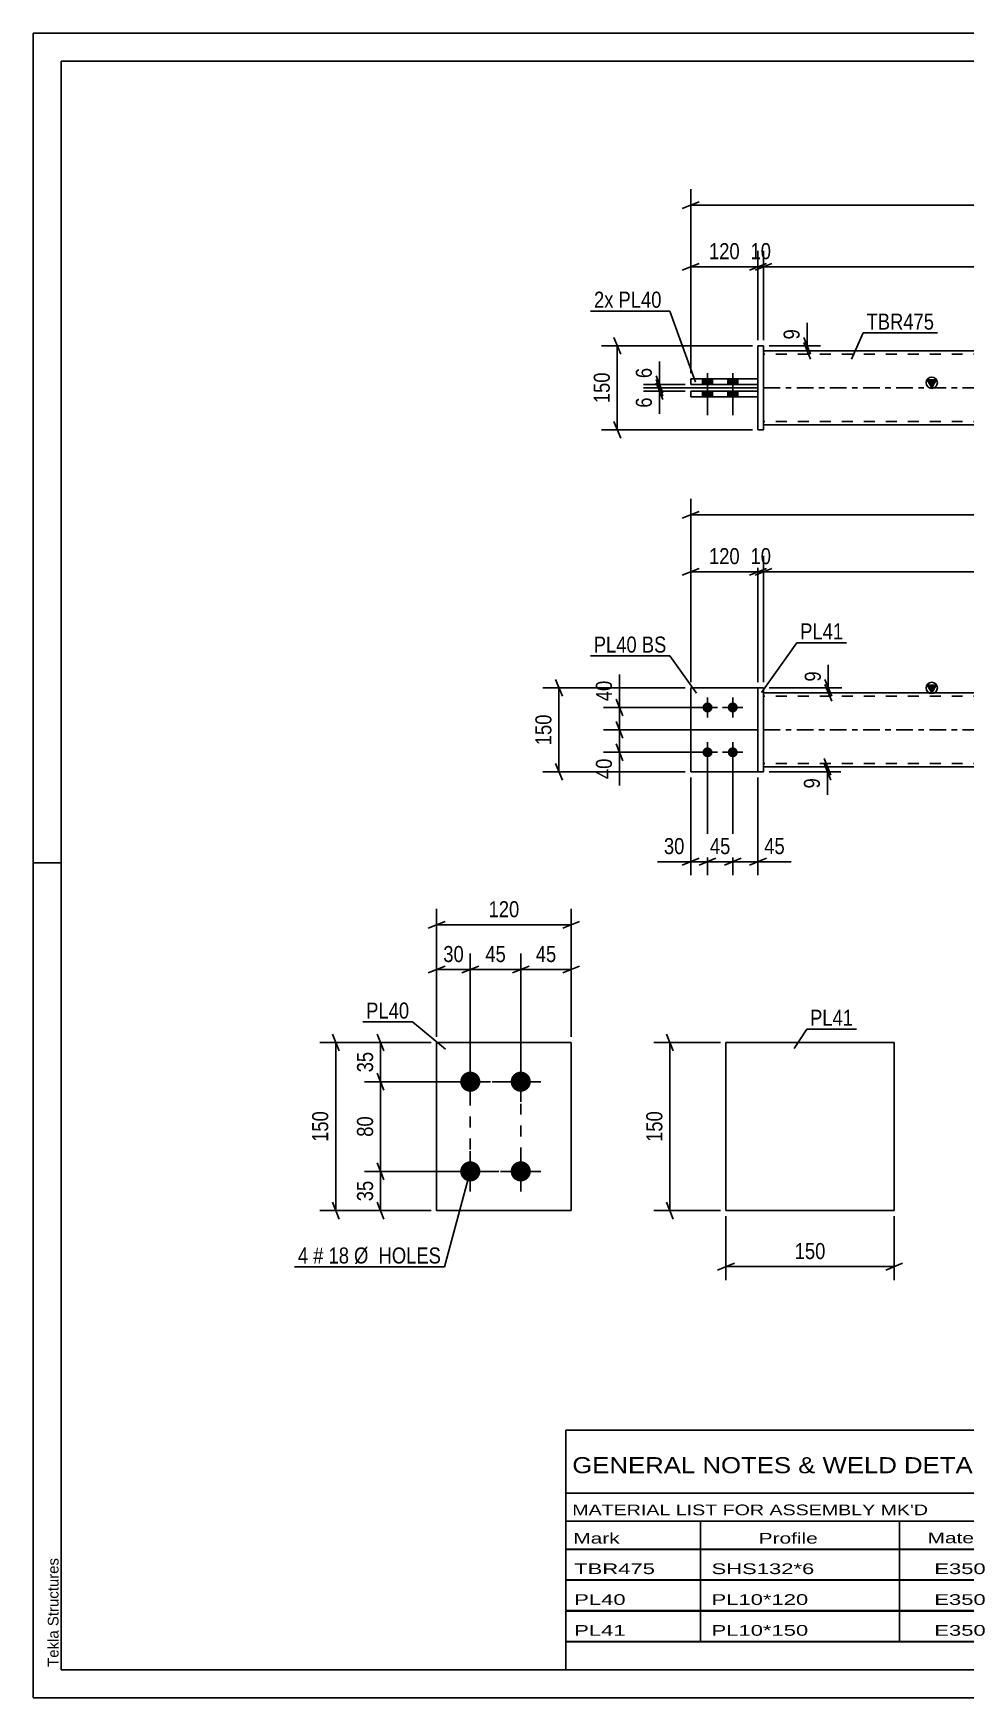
# Model space of a CAD drawing. Header units: millimetres. Extents: x 0 to 420, y 0 to 297.
# Drawn here: x 0 to 166.3, y 0 to 297 of the extents above; entities that cross this region are included whole.
import ezdxf

# ---------------------------------------------------------------- set-up
doc = ezdxf.new("R2010")
doc.units = ezdxf.units.MM
doc.linetypes.add('DXK_LINE_DOT2', pattern=[3.9198, 1.9599, -1.9599])
doc.linetypes.add('DXK_LINE_DOT3', pattern=[5.9187, 2.979, -0.9799, 0.9799, -0.9799])
doc.styles.add('Arial', font='ARIAL.TTF', dxfattribs={"height": 0.2})
doc.styles.add('Arial Narrow', font='ARIALN.TTF', dxfattribs={"height": 0.2})

# ---------------------------------------------------------------- blocks, each defined once
blk = doc.blocks.new('Unknown-581591689-1127')
at = {"color": 5, "linetype": 'Continuous'}
for p, q in [((420, 297), (0, 297)), ((0, 297), (0, 0)), ((0, 292), (0, 297)), ((415, 292), (5, 292)), ((5, 292), (5, 5)), ((5, 149), (0, 149)), ((0, 0), (0, 5)), ((5, 5), (415, 5)), ((0, 0), (420, 0))]:
    blk.add_line(p, q, dxfattribs=at)
at = {"color": 174, "linetype": 'Continuous', "style": 'Arial'}
blk.add_text('Tekla Structures', height=1.9102, rotation=90, dxfattribs=at).set_placement((4.5, 5.5))
blk = doc.blocks.new('Part-581591689-1420 - 1364')
at = {"color": 7, "linetype": 'DXK_LINE_DOT2'}
for p, q in [((129.28, 180.2), (117.28, 180.2)), ((117.28, 180.2), (117.28, 165.2)), ((129.28, 165.2), (129.28, 180.2)), ((117.28, 165.2), (129.28, 165.2))]:
    blk.add_line(p, q, dxfattribs=at)
blk = doc.blocks.new('Bolt-581591689-1378 - 1364')
at = {"linetype": 'Continuous'}
for points in [[(120.28, 175.8, -1), (120.28, 177.6, -1)], [(124.78, 175.8, -1), (124.78, 177.6, -1)], [(120.28, 167.8, -1), (120.28, 169.6, -1)], [(124.78, 167.8, -1), (124.78, 169.6, -1)]]:
    blk.add_hatch(color=1, dxfattribs=at).paths.add_polyline_path(points)
at = {"color": 1, "linetype": 'Continuous'}
for p, q in [((120.28, 174.9), (120.28, 178.5)), ((124.78, 174.9), (124.78, 178.5)), ((122.08, 176.7), (118.48, 176.7)), ((126.58, 176.7), (122.98, 176.7)), ((120.28, 166.9), (120.28, 170.5)), ((124.78, 166.9), (124.78, 170.5)), ((122.08, 168.7), (118.48, 168.7)), ((126.58, 168.7), (122.98, 168.7))]:
    blk.add_line(p, q, dxfattribs=at)
blk = doc.blocks.new('Part-581591689-1405 - 1364')
at = {"color": 2, "linetype": 'Continuous'}
for p, q in [((129.28, 180.2), (130.28, 180.2)), ((129.28, 180.2), (129.28, 165.2)), ((130.28, 180.2), (130.28, 180.2)), ((130.28, 180.2), (130.28, 165.2)), ((129.28, 165.2), (130.28, 165.2))]:
    blk.add_line(p, q, dxfattribs=at)
at = {"color": 7, "linetype": 'DXK_LINE_DOT2'}
for p, q in [((129.28, 180.2), (130.28, 180.2)), ((129.28, 165.2), (130.28, 165.2))]:
    blk.add_line(p, q, dxfattribs=at)
blk = doc.blocks.new('Part-581591689-1425 - 1364')
at = {"color": 2, "linetype": 'Continuous'}
for p, q in [((117.28, 165.2), (117.28, 180.2)), ((117.28, 180.2), (129.28, 180.2)), ((117.28, 165.2), (129.28, 165.2))]:
    blk.add_line(p, q, dxfattribs=at)
at = {"color": 7, "linetype": 'DXK_LINE_DOT2'}
blk.add_line((129.28, 165.2), (129.28, 180.2), dxfattribs=at)
blk = doc.blocks.new('Part-581591689-1440 - 1364')
at = {"linetype": 'Continuous'}
blk.add_hatch(color=2, dxfattribs=at).paths.add_polyline_path([(160.28, 179.3), (159.48, 180.7), (161.08, 180.7)])
at = {"color": 2, "linetype": 'Continuous'}
for p, q in [((130.28, 179.3), (302.99, 179.3)), ((160.28, 179.3), (159.48, 180.7)), ((159.48, 180.7), (161.08, 180.7)), ((161.08, 180.7), (160.28, 179.3)), ((130.28, 166.1), (302.99, 166.1))]:
    blk.add_line(p, q, dxfattribs=at)
at = {"color": 7, "linetype": 'DXK_LINE_DOT2'}
for p, q in [((130.28, 166.1), (130.28, 179.3)), ((302.99, 178.7), (130.28, 178.7)), ((302.99, 179.3), (302.99, 166.1)), ((302.99, 166.7), (130.28, 166.7))]:
    blk.add_line(p, q, dxfattribs=at)
at = {"color": 7, "linetype": 'DXK_LINE_DOT3'}
blk.add_line((130.28, 172.7), (302.99, 172.7), dxfattribs=at)
at = {"color": 2, "linetype": 'Continuous'}
blk.add_circle((160.28, 180.2), 1, dxfattribs=at)
blk = doc.blocks.new('Part-581591689-1793 - 1767')
at = {"color": 2, "linetype": 'Continuous'}
for p, q in [((117.28, 232.14), (117.28, 233.14)), ((117.28, 233.14), (129.28, 233.14)), ((117.28, 232.14), (117.28, 232.14)), ((117.28, 232.14), (129.28, 232.14)), ((129.28, 233.14), (129.28, 232.14))]:
    blk.add_line(p, q, dxfattribs=at)
at = {"color": 7, "linetype": 'DXK_LINE_DOT2'}
for p, q in [((117.28, 233.14), (129.28, 233.14)), ((129.28, 232.14), (117.28, 232.14))]:
    blk.add_line(p, q, dxfattribs=at)
blk = doc.blocks.new('Part-581591689-1798 - 1767')
at = {"color": 2, "linetype": 'Continuous'}
for p, q in [((117.28, 234.34), (117.28, 235.34)), ((117.28, 235.34), (129.28, 235.34)), ((129.28, 235.34), (129.28, 234.34)), ((117.28, 234.34), (117.28, 234.34)), ((117.28, 234.34), (129.28, 234.34))]:
    blk.add_line(p, q, dxfattribs=at)
at = {"color": 7, "linetype": 'DXK_LINE_DOT2'}
for p, q in [((117.28, 235.34), (129.28, 235.34)), ((117.28, 235.34), (117.28, 235.34)), ((129.28, 235.34), (129.28, 235.34)), ((117.28, 234.34), (129.28, 234.34))]:
    blk.add_line(p, q, dxfattribs=at)
blk = doc.blocks.new('Part-581591689-1773 - 1767')
at = {"linetype": 'Continuous'}
blk.add_hatch(color=2, dxfattribs=at).paths.add_polyline_path([(160.28, 233.74), (159.48, 235.14), (161.08, 235.14)])
at = {"color": 2, "linetype": 'Continuous'}
for p, q in [((130.28, 240.34), (302.99, 240.34)), ((160.28, 233.74), (159.48, 235.14)), ((159.48, 235.14), (161.08, 235.14)), ((161.08, 235.14), (160.28, 233.74)), ((130.28, 227.14), (302.99, 227.14))]:
    blk.add_line(p, q, dxfattribs=at)
at = {"color": 7, "linetype": 'DXK_LINE_DOT2'}
for p, q in [((130.28, 240.34), (130.28, 227.14)), ((302.99, 239.74), (130.28, 239.74)), ((302.99, 240.34), (302.99, 227.14)), ((302.99, 227.74), (130.28, 227.74))]:
    blk.add_line(p, q, dxfattribs=at)
at = {"color": 7, "linetype": 'DXK_LINE_DOT3'}
blk.add_line((130.28, 233.74), (302.99, 233.74), dxfattribs=at)
at = {"color": 2, "linetype": 'Continuous'}
blk.add_circle((160.28, 234.64), 1, dxfattribs=at)
blk = doc.blocks.new('Part-581591689-1799 - 1767')
at = {"color": 2, "linetype": 'Continuous'}
for p, q in [((129.28, 241.24), (129.28, 226.24)), ((129.28, 241.24), (130.28, 241.24)), ((130.28, 241.24), (130.28, 241.24)), ((130.28, 241.24), (130.28, 226.24)), ((129.28, 226.24), (129.28, 226.24)), ((130.28, 226.24), (129.28, 226.24))]:
    blk.add_line(p, q, dxfattribs=at)
at = {"color": 7, "linetype": 'DXK_LINE_DOT2'}
for p, q in [((130.28, 241.24), (129.28, 241.24)), ((130.28, 241.24), (130.28, 241.24)), ((129.28, 226.24), (130.28, 226.24))]:
    blk.add_line(p, q, dxfattribs=at)
blk = doc.blocks.new('Bolt-581591689-1801 - 1767')
at = {"linetype": 'Continuous'}
for points in [[(119.38, 234.34), (121.18, 234.34), (121.18, 235.34), (119.38, 235.34)], [(119.38, 234.34), (121.18, 234.34), (121.18, 235.34), (119.38, 235.34)], [(123.88, 234.34), (125.68, 234.34), (125.68, 235.34), (123.88, 235.34)], [(123.88, 234.34), (125.68, 234.34), (125.68, 235.34), (123.88, 235.34)], [(119.38, 232.14), (121.18, 232.14), (121.18, 233.14), (119.38, 233.14)], [(119.38, 232.14), (121.18, 232.14), (121.18, 233.14), (119.38, 233.14)], [(123.88, 232.14), (125.68, 232.14), (125.68, 233.14), (123.88, 233.14)], [(123.88, 232.14), (125.68, 232.14), (125.68, 233.14), (123.88, 233.14)]]:
    blk.add_hatch(color=1, dxfattribs=at).paths.add_polyline_path(points)
at = {"color": 1, "linetype": 'Continuous'}
for p, q in [((119.38, 235.34), (119.38, 234.34)), ((119.38, 235.34), (119.38, 234.34)), ((120.28, 236.34), (120.28, 228.84)), ((120.28, 236.34), (120.28, 228.84)), ((121.18, 235.34), (121.18, 234.34)), ((121.18, 235.34), (121.18, 234.34)), ((123.88, 235.34), (123.88, 234.34)), ((123.88, 235.34), (123.88, 234.34)), ((124.78, 236.34), (124.78, 228.84)), ((124.78, 236.34), (124.78, 228.84)), ((125.68, 235.34), (125.68, 234.34)), ((125.68, 235.34), (125.68, 234.34)), ((119.38, 233.14), (119.38, 232.14)), ((119.38, 233.14), (119.38, 232.14)), ((121.18, 233.14), (121.18, 232.14)), ((121.18, 233.14), (121.18, 232.14)), ((123.88, 233.14), (123.88, 232.14)), ((123.88, 233.14), (123.88, 232.14)), ((125.68, 233.14), (125.68, 232.14)), ((125.68, 233.14), (125.68, 232.14))]:
    blk.add_line(p, q, dxfattribs=at)
blk = doc.blocks.new('Bolt-581591689-2103 - 2040')
at = {"linetype": 'Continuous'}
for points in [[(77.96, 108.12, -1), (77.96, 111.72, -1)], [(86.96, 108.12, -1), (86.96, 111.72, -1)], [(77.96, 92.12, -1), (77.96, 95.72, -1)], [(86.96, 92.12, -1), (86.96, 95.72, -1)]]:
    blk.add_hatch(color=1, dxfattribs=at).paths.add_polyline_path(points)
at = {"color": 1, "linetype": 'Continuous'}
for p, q in [((77.96, 106.32), (77.96, 113.52)), ((86.96, 106.32), (86.96, 113.52)), ((81.56, 109.92), (74.36, 109.92)), ((90.56, 109.92), (83.36, 109.92)), ((77.96, 90.32), (77.96, 97.52)), ((86.96, 90.32), (86.96, 97.52)), ((81.56, 93.92), (74.36, 93.92)), ((90.56, 93.92), (83.36, 93.92))]:
    blk.add_line(p, q, dxfattribs=at)
blk = doc.blocks.new('Part-581591689-2108 - 2040')
at = {"color": 2, "linetype": 'Continuous'}
for p, q in [((95.96, 116.92), (71.96, 116.92)), ((71.96, 86.92), (71.96, 116.92)), ((95.96, 86.92), (95.96, 116.92)), ((95.96, 86.92), (71.96, 86.92))]:
    blk.add_line(p, q, dxfattribs=at)
blk = doc.blocks.new('Part-581591689-2231 - 2225')
at = {"color": 2, "linetype": 'Continuous'}
for p, q in [((123.57, 86.92), (123.57, 116.92)), ((123.57, 116.92), (153.57, 116.92)), ((153.57, 116.92), (153.57, 86.92)), ((153.57, 86.92), (123.57, 86.92))]:
    blk.add_line(p, q, dxfattribs=at)
blk = doc.blocks.new('Rectangle-581591689-2210 - 2040')
at = {"color": 1, "linetype": 'DXK_LINE_DOT2'}
blk.add_lwpolyline([(77.96, 109.92), (86.96, 109.92), (86.96, 93.92), (77.96, 93.92), (77.96, 109.92)], close=True, dxfattribs=at)
blk = doc.blocks.new('StraightDimension-581591689-1609 - 1364')
at = {"color": 7, "linetype": 'Continuous'}
for p, q in [((129.28, 172.7), (101.73, 172.7)), ((103.98, 174.2), (105.18, 171.2)), ((104.58, 168.7), (104.58, 172.7)), ((105.18, 167.2), (103.98, 170.2)), ((119.28, 168.7), (101.73, 168.7))]:
    blk.add_line(p, q, dxfattribs=at)
at = {"color": 0}
blk.add_wipeout([(103.83, 168.17), (99.63, 168.17), (99.63, 163.32), (103.83, 163.32)], dxfattribs=at)
at = {"color": 7, "linetype": 'Continuous'}
blk.add_line((104.58, 168.7), (104.58, 162.79), dxfattribs=at)
blk.add_line((104.58, 168.7), (104.58, 162.79), dxfattribs=at)
at = {"color": 3, "style": 'Arial Narrow'}
blk.add_text('40', height=2.863, rotation=90.0002, dxfattribs=at).set_placement((103.23, 163.92))
blk = doc.blocks.new('StraightDimension-581591689-1600 - 1364')
at = {"color": 7, "linetype": 'Continuous'}
for p, q in [((141.23, 181.7), (142.43, 178.7)), ((131.28, 180.2), (144.23, 180.2)), ((131.28, 179.3), (144.23, 179.3)), ((142.43, 177.8), (141.23, 180.8)), ((141.83, 179.3), (141.83, 180.2))]:
    blk.add_line(p, q, dxfattribs=at)
at = {"color": 0}
blk.add_wipeout([(141.08, 183.75), (136.88, 183.75), (136.88, 180.72), (141.08, 180.72)], dxfattribs=at)
at = {"color": 7, "linetype": 'Continuous'}
blk.add_line((141.83, 180.2), (141.83, 184.28), dxfattribs=at)
blk.add_line((141.83, 180.2), (141.83, 184.28), dxfattribs=at)
at = {"color": 3, "style": 'Arial Narrow'}
blk.add_text('9', height=2.86, rotation=90.0002, dxfattribs=at).set_placement((140.48, 181.32))
blk = doc.blocks.new('StraightDimension-581591689-1560 - 1364')
at = {"color": 7, "linetype": 'Continuous'}
for p, q in [((120.28, 167.7), (120.28, 146.78)), ((117.28, 164.2), (117.28, 146.78)), ((115.78, 148.58), (118.78, 149.78)), ((117.28, 149.18), (120.28, 149.18)), ((121.78, 149.78), (118.78, 148.58))]:
    blk.add_line(p, q, dxfattribs=at)
at = {"color": 0}
blk.add_wipeout([(116.75, 149.93), (116.75, 154.13), (111.9, 154.13), (111.9, 149.93)], dxfattribs=at)
at = {"color": 7, "linetype": 'Continuous'}
blk.add_line((117.28, 149.18), (111.37, 149.18), dxfattribs=at)
blk.add_line((117.28, 149.18), (111.37, 149.18), dxfattribs=at)
at = {"color": 3, "style": 'Arial Narrow'}
blk.add_text('30', height=2.863, dxfattribs=at).set_placement((112.5, 150.53))
blk = doc.blocks.new('StraightDimension-581591689-1452 - 1364')
at = {"color": 7, "linetype": 'Continuous'}
for p, q in [((117.28, 181.2), (117.28, 203.77)), ((129.28, 181.2), (129.28, 203.77)), ((115.78, 200.32), (118.78, 201.52)), ((117.28, 200.92), (129.28, 200.92)), ((130.78, 201.52), (127.78, 200.32))]:
    blk.add_line(p, q, dxfattribs=at)
at = {"color": 0}
blk.add_wipeout([(126.62, 201.67), (126.62, 205.87), (119.94, 205.87), (119.94, 201.67)], dxfattribs=at)
at = {"color": 3, "style": 'Arial Narrow'}
blk.add_text('120', height=2.863, dxfattribs=at).set_placement((120.54, 202.27))
blk = doc.blocks.new('StraightDimension-581591689-1479 - 1364')
at = {"color": 7, "linetype": 'Continuous'}
for p, q in [((129.28, 181.2), (129.28, 203.77)), ((130.28, 181.2), (130.28, 203.77)), ((127.78, 200.32), (130.78, 201.52)), ((131.78, 201.52), (128.78, 200.32)), ((129.28, 200.92), (130.28, 200.92))]:
    blk.add_line(p, q, dxfattribs=at)
at = {"color": 0}
blk.add_wipeout([(132.21, 201.67), (132.21, 205.87), (127.35, 205.87), (127.35, 201.67)], dxfattribs=at)
at = {"color": 3, "style": 'Arial Narrow'}
blk.add_text('10', height=2.863, dxfattribs=at).set_placement((127.95, 202.27))
blk = doc.blocks.new('StraightDimension-581591689-1577 - 1364')
at = {"color": 7, "linetype": 'Continuous'}
for p, q in [((124.78, 167.7), (124.78, 146.78)), ((129.28, 164.2), (129.28, 146.78)), ((123.28, 148.58), (126.28, 149.78)), ((124.78, 149.18), (129.28, 149.18)), ((130.78, 149.78), (127.78, 148.58))]:
    blk.add_line(p, q, dxfattribs=at)
at = {"color": 0}
blk.add_wipeout([(134.66, 149.93), (134.66, 154.13), (129.8, 154.13), (129.8, 149.93)], dxfattribs=at)
at = {"color": 7, "linetype": 'Continuous'}
blk.add_line((129.28, 149.18), (135.18, 149.18), dxfattribs=at)
blk.add_line((129.28, 149.18), (135.18, 149.18), dxfattribs=at)
at = {"color": 3, "style": 'Arial Narrow'}
blk.add_text('45', height=2.863, dxfattribs=at).set_placement((130.4, 150.53))
blk = doc.blocks.new('StraightDimension-581591689-1496 - 1364')
at = {"color": 7, "linetype": 'Continuous'}
for p, q in [((130.28, 181.2), (130.28, 203.77)), ((302.99, 181.2), (302.99, 203.77)), ((131.78, 201.52), (128.78, 200.32)), ((130.28, 200.92), (302.99, 200.92)), ((301.49, 200.32), (304.49, 201.52))]:
    blk.add_line(p, q, dxfattribs=at)
at = {"color": 0}
blk.add_wipeout([(220.89, 201.67), (220.89, 205.87), (212.38, 205.87), (212.38, 201.67)], dxfattribs=at)
at = {"color": 3, "style": 'Arial Narrow'}
blk.add_text('1727', height=2.863, dxfattribs=at).set_placement((212.98, 202.27))
blk = doc.blocks.new('StraightDimension-581591689-1546 - 1364')
at = {"color": 7, "linetype": 'Continuous'}
for p, q in [((117.28, 181.2), (117.28, 213.94)), ((315.99, 181.2), (315.99, 213.94)), ((118.78, 211.69), (115.78, 210.49)), ((117.28, 211.09), (315.99, 211.09)), ((314.49, 210.49), (317.49, 211.69))]:
    blk.add_line(p, q, dxfattribs=at)
at = {"color": 0}
blk.add_wipeout([(220.89, 211.84), (220.89, 216.04), (212.38, 216.04), (212.38, 211.84)], dxfattribs=at)
at = {"color": 3, "style": 'Arial Narrow'}
blk.add_text('1987', height=2.863, dxfattribs=at).set_placement((212.98, 212.44))
blk = doc.blocks.new('StraightDimension-581591689-1570 - 1364')
at = {"color": 7, "linetype": 'Continuous'}
for p, q in [((120.28, 167.7), (120.28, 146.78)), ((124.78, 167.7), (124.78, 146.78)), ((118.78, 148.58), (121.78, 149.78)), ((120.28, 149.18), (124.78, 149.18)), ((126.28, 149.78), (123.28, 148.58))]:
    blk.add_line(p, q, dxfattribs=at)
at = {"color": 0}
blk.add_wipeout([(124.96, 149.93), (124.96, 154.13), (120.1, 154.13), (120.1, 149.93)], dxfattribs=at)
at = {"color": 3, "style": 'Arial Narrow'}
blk.add_text('45', height=2.863, dxfattribs=at).set_placement((120.7, 150.53))
blk = doc.blocks.new('StraightDimension-581591689-1591 - 1364')
at = {"color": 7, "linetype": 'Continuous'}
for p, q in [((141.08, 167.6), (142.28, 164.6)), ((142.28, 163.7), (141.08, 166.7)), ((131.28, 166.1), (144.08, 166.1)), ((131.28, 165.2), (144.08, 165.2)), ((141.68, 165.2), (141.68, 166.1))]:
    blk.add_line(p, q, dxfattribs=at)
at = {"color": 0}
blk.add_wipeout([(140.93, 164.67), (136.73, 164.67), (136.73, 161.65), (140.93, 161.65)], dxfattribs=at)
at = {"color": 7, "linetype": 'Continuous'}
blk.add_line((141.68, 165.2), (141.68, 161.12), dxfattribs=at)
blk.add_line((141.68, 165.2), (141.68, 161.12), dxfattribs=at)
at = {"color": 3, "style": 'Arial Narrow'}
blk.add_text('9', height=2.86, rotation=90.0002, dxfattribs=at).set_placement((140.33, 162.25))
blk = doc.blocks.new('StraightDimension-581591689-1626 - 1364')
at = {"color": 7, "linetype": 'Continuous'}
for p, q in [((119.28, 176.7), (101.73, 176.7)), ((103.98, 178.2), (105.18, 175.2)), ((104.58, 172.7), (104.58, 176.7)), ((129.28, 172.7), (101.73, 172.7)), ((105.18, 171.2), (103.98, 174.2))]:
    blk.add_line(p, q, dxfattribs=at)
at = {"color": 0}
blk.add_wipeout([(103.83, 182.08), (99.63, 182.08), (99.63, 177.22), (103.83, 177.22)], dxfattribs=at)
at = {"color": 7, "linetype": 'Continuous'}
blk.add_line((104.58, 176.7), (104.58, 182.6), dxfattribs=at)
blk.add_line((104.58, 176.7), (104.58, 182.6), dxfattribs=at)
at = {"color": 3, "style": 'Arial Narrow'}
blk.add_text('40', height=2.863, rotation=90.0002, dxfattribs=at).set_placement((103.23, 177.82))
blk = doc.blocks.new('StraightDimension-581591689-1689 - 1364')
at = {"color": 7, "linetype": 'Continuous'}
for p, q in [((94.38, 178.7), (93.18, 181.7)), ((116.28, 180.2), (90.93, 180.2)), ((93.78, 165.2), (93.78, 180.2)), ((93.18, 166.7), (94.38, 163.7)), ((116.28, 165.2), (90.93, 165.2))]:
    blk.add_line(p, q, dxfattribs=at)
at = {"color": 0}
blk.add_wipeout([(93.03, 176.04), (88.83, 176.04), (88.83, 169.36), (93.03, 169.36)], dxfattribs=at)
at = {"color": 3, "style": 'Arial Narrow'}
blk.add_text('150', height=2.863, rotation=90.0002, dxfattribs=at).set_placement((92.43, 169.96))
blk = doc.blocks.new('StraightDimension-581591689-1851 - 1767')
at = {"color": 7, "linetype": 'Continuous'}
for p, q in [((111.09, 235.85), (112.29, 232.85)), ((112.29, 232.25), (111.09, 235.25)), ((116.28, 234.35), (108.84, 234.35)), ((129.28, 233.75), (108.84, 233.75)), ((111.69, 233.75), (111.69, 234.35))]:
    blk.add_line(p, q, dxfattribs=at)
at = {"color": 0}
blk.add_wipeout([(110.94, 237.9), (106.74, 237.9), (106.74, 234.87), (110.94, 234.87)], dxfattribs=at)
at = {"color": 7, "linetype": 'Continuous'}
blk.add_line((111.69, 234.35), (111.69, 238.42), dxfattribs=at)
blk.add_line((111.69, 234.35), (111.69, 238.42), dxfattribs=at)
at = {"color": 3, "style": 'Arial Narrow'}
blk.add_text('6', height=2.86, rotation=90.0002, dxfattribs=at).set_placement((110.34, 235.47))
blk = doc.blocks.new('StraightDimension-581591689-1930 - 1767')
at = {"color": 7, "linetype": 'Continuous'}
for p, q in [((127.78, 254.74), (130.78, 255.94)), ((131.78, 255.94), (128.78, 254.74)), ((129.28, 242.24), (129.28, 258.19)), ((130.28, 242.24), (130.28, 258.19)), ((129.28, 255.34), (130.28, 255.34))]:
    blk.add_line(p, q, dxfattribs=at)
at = {"color": 0}
blk.add_wipeout([(132.21, 256.09), (132.21, 260.29), (127.35, 260.29), (127.35, 256.09)], dxfattribs=at)
at = {"color": 3, "style": 'Arial Narrow'}
blk.add_text('10', height=2.863, dxfattribs=at).set_placement((127.95, 256.69))
blk = doc.blocks.new('StraightDimension-581591689-1835 - 1767')
at = {"color": 7, "linetype": 'Continuous'}
for p, q in [((111.09, 235.25), (112.29, 232.25)), ((112.29, 231.65), (111.09, 234.65)), ((129.28, 233.75), (108.84, 233.75)), ((116.28, 233.15), (108.84, 233.15)), ((111.69, 233.15), (111.69, 233.75))]:
    blk.add_line(p, q, dxfattribs=at)
at = {"color": 0}
blk.add_wipeout([(110.94, 232.62), (106.74, 232.62), (106.74, 229.59), (110.94, 229.59)], dxfattribs=at)
at = {"color": 7, "linetype": 'Continuous'}
blk.add_line((111.69, 233.15), (111.69, 229.07), dxfattribs=at)
blk.add_line((111.69, 233.15), (111.69, 229.07), dxfattribs=at)
at = {"color": 3, "style": 'Arial Narrow'}
blk.add_text('6', height=2.86, rotation=90.0002, dxfattribs=at).set_placement((110.34, 230.19))
blk = doc.blocks.new('StraightDimension-581591689-1868 - 1767')
at = {"color": 7, "linetype": 'Continuous'}
for p, q in [((131.28, 241.24), (140.46, 241.24)), ((137.46, 242.74), (138.66, 239.74)), ((138.66, 238.84), (137.46, 241.84)), ((138.06, 240.34), (138.06, 241.24)), ((131.28, 240.34), (140.46, 240.34))]:
    blk.add_line(p, q, dxfattribs=at)
at = {"color": 0}
blk.add_wipeout([(137.31, 244.8), (133.11, 244.8), (133.11, 241.77), (137.31, 241.77)], dxfattribs=at)
at = {"color": 7, "linetype": 'Continuous'}
blk.add_line((138.06, 241.24), (138.06, 245.32), dxfattribs=at)
blk.add_line((138.06, 241.24), (138.06, 245.32), dxfattribs=at)
at = {"color": 3, "style": 'Arial Narrow'}
blk.add_text('9', height=2.86, rotation=90.0002, dxfattribs=at).set_placement((136.71, 242.37))
blk = doc.blocks.new('StraightDimension-581591689-1879 - 1767')
at = {"color": 7, "linetype": 'Continuous'}
for p, q in [((128.28, 241.24), (101.34, 241.24)), ((104.79, 239.74), (103.59, 242.74)), ((104.19, 226.24), (104.19, 241.24)), ((128.28, 226.24), (101.34, 226.24)), ((103.59, 227.74), (104.79, 224.74))]:
    blk.add_line(p, q, dxfattribs=at)
at = {"color": 0}
blk.add_wipeout([(103.44, 237.09), (99.24, 237.09), (99.24, 230.4), (103.44, 230.4)], dxfattribs=at)
at = {"color": 3, "style": 'Arial Narrow'}
blk.add_text('150', height=2.863, rotation=90.0002, dxfattribs=at).set_placement((102.84, 231))
blk = doc.blocks.new('StraightDimension-581591689-1910 - 1767')
at = {"color": 7, "linetype": 'Continuous'}
for p, q in [((131.78, 255.94), (128.78, 254.74)), ((130.28, 242.24), (130.28, 258.19)), ((301.49, 254.74), (304.49, 255.94)), ((302.99, 242.24), (302.99, 258.19)), ((130.28, 255.34), (302.99, 255.34))]:
    blk.add_line(p, q, dxfattribs=at)
at = {"color": 0}
blk.add_wipeout([(220.89, 256.09), (220.89, 260.29), (212.38, 260.29), (212.38, 256.09)], dxfattribs=at)
at = {"color": 3, "style": 'Arial Narrow'}
blk.add_text('1727', height=2.863, dxfattribs=at).set_placement((212.98, 256.69))
blk = doc.blocks.new('StraightDimension-581591689-1920 - 1767')
at = {"color": 7, "linetype": 'Continuous'}
for p, q in [((115.78, 254.74), (118.78, 255.94)), ((117.28, 236.35), (117.28, 258.19)), ((130.78, 255.94), (127.78, 254.74)), ((129.28, 242.24), (129.28, 258.19)), ((117.28, 255.34), (129.28, 255.34))]:
    blk.add_line(p, q, dxfattribs=at)
at = {"color": 0}
blk.add_wipeout([(126.62, 256.09), (126.62, 260.29), (119.94, 260.29), (119.94, 256.09)], dxfattribs=at)
at = {"color": 3, "style": 'Arial Narrow'}
blk.add_text('120', height=2.863, dxfattribs=at).set_placement((120.54, 256.69))
blk = doc.blocks.new('StraightDimension-581591689-1941 - 1767')
at = {"color": 7, "linetype": 'Continuous'}
for p, q in [((117.28, 236.34), (117.28, 269.19)), ((315.99, 236.34), (315.99, 269.19)), ((118.78, 266.94), (115.78, 265.74)), ((117.28, 266.34), (315.99, 266.34)), ((314.49, 265.74), (317.49, 266.94))]:
    blk.add_line(p, q, dxfattribs=at)
at = {"color": 0}
blk.add_wipeout([(220.89, 267.09), (220.89, 271.29), (212.38, 271.29), (212.38, 267.09)], dxfattribs=at)
at = {"color": 3, "style": 'Arial Narrow'}
blk.add_text('1987', height=2.863, dxfattribs=at).set_placement((212.98, 267.69))
blk = doc.blocks.new('StraightDimension-581591689-2133 - 2040')
at = {"color": 7, "linetype": 'Continuous'}
for p, q in [((77.96, 110.92), (77.96, 132.77)), ((86.96, 110.92), (86.96, 132.77)), ((76.46, 129.32), (79.46, 130.52)), ((77.96, 129.92), (86.96, 129.92)), ((88.46, 130.52), (85.46, 129.32))]:
    blk.add_line(p, q, dxfattribs=at)
at = {"color": 0}
blk.add_wipeout([(84.89, 130.67), (84.89, 134.87), (80.04, 134.87), (80.04, 130.67)], dxfattribs=at)
at = {"color": 3, "style": 'Arial Narrow'}
blk.add_text('45', height=2.863, dxfattribs=at).set_placement((80.64, 131.27))
blk = doc.blocks.new('StraightDimension-581591689-2165 - 2040')
at = {"color": 7, "linetype": 'Continuous'}
for p, q in [((61.36, 95.42), (62.56, 92.42)), ((76.96, 93.92), (59.11, 93.92)), ((61.96, 86.92), (61.96, 93.92)), ((70.96, 86.92), (59.11, 86.92)), ((62.56, 85.42), (61.36, 88.42))]:
    blk.add_line(p, q, dxfattribs=at)
at = {"color": 0}
blk.add_wipeout([(61.21, 92.85), (57.01, 92.85), (57.01, 87.99), (61.21, 87.99)], dxfattribs=at)
at = {"color": 3, "style": 'Arial Narrow'}
blk.add_text('35', height=2.863, rotation=90.0002, dxfattribs=at).set_placement((60.61, 88.59))
blk = doc.blocks.new('StraightDimension-581591689-2123 - 2040')
at = {"color": 7, "linetype": 'Continuous'}
for p, q in [((71.96, 117.92), (71.96, 132.77)), ((77.96, 110.92), (77.96, 132.77)), ((70.46, 129.32), (73.46, 130.52)), ((71.96, 129.92), (77.96, 129.92)), ((79.46, 130.52), (76.46, 129.32))]:
    blk.add_line(p, q, dxfattribs=at)
at = {"color": 0}
blk.add_wipeout([(77.39, 130.67), (77.39, 134.87), (72.54, 134.87), (72.54, 130.67)], dxfattribs=at)
at = {"color": 3, "style": 'Arial Narrow'}
blk.add_text('30', height=2.863, dxfattribs=at).set_placement((73.14, 131.27))
blk = doc.blocks.new('StraightDimension-581591689-2112 - 2040')
at = {"color": 7, "linetype": 'Continuous'}
for p, q in [((71.96, 117.92), (71.96, 140.77)), ((95.96, 117.92), (95.96, 140.77)), ((73.46, 138.52), (70.46, 137.32)), ((71.96, 137.92), (95.96, 137.92)), ((94.46, 137.32), (97.46, 138.52))]:
    blk.add_line(p, q, dxfattribs=at)
at = {"color": 0}
blk.add_wipeout([(87.31, 138.67), (87.31, 142.87), (80.62, 142.87), (80.62, 138.67)], dxfattribs=at)
at = {"color": 3, "style": 'Arial Narrow'}
blk.add_text('120', height=2.863, dxfattribs=at).set_placement((81.22, 139.27))
blk = doc.blocks.new('StraightDimension-581591689-2143 - 2040')
at = {"color": 7, "linetype": 'Continuous'}
for p, q in [((86.96, 110.92), (86.96, 132.77)), ((95.96, 117.92), (95.96, 132.77)), ((85.46, 129.32), (88.46, 130.52)), ((86.96, 129.92), (95.96, 129.92)), ((97.46, 130.52), (94.46, 129.32))]:
    blk.add_line(p, q, dxfattribs=at)
at = {"color": 0}
blk.add_wipeout([(93.89, 130.67), (93.89, 134.87), (89.04, 134.87), (89.04, 130.67)], dxfattribs=at)
at = {"color": 3, "style": 'Arial Narrow'}
blk.add_text('45', height=2.863, dxfattribs=at).set_placement((89.64, 131.27))
blk = doc.blocks.new('StraightDimension-581591689-2154 - 2040')
at = {"color": 7, "linetype": 'Continuous'}
for p, q in [((70.96, 116.92), (51.11, 116.92)), ((54.56, 115.42), (53.36, 118.42)), ((53.96, 86.92), (53.96, 116.92)), ((70.96, 86.92), (51.11, 86.92)), ((53.36, 88.42), (54.56, 85.42))]:
    blk.add_line(p, q, dxfattribs=at)
at = {"color": 0}
blk.add_wipeout([(53.21, 105.26), (49.01, 105.26), (49.01, 98.58), (53.21, 98.58)], dxfattribs=at)
at = {"color": 3, "style": 'Arial Narrow'}
blk.add_text('150', height=2.863, rotation=90.0002, dxfattribs=at).set_placement((52.61, 99.18))
blk = doc.blocks.new('StraightDimension-581591689-2181 - 2040')
at = {"color": 7, "linetype": 'Continuous'}
for p, q in [((76.96, 109.92), (59.11, 109.92)), ((62.56, 108.42), (61.36, 111.42)), ((61.96, 93.92), (61.96, 109.92)), ((61.36, 95.42), (62.56, 92.42)), ((76.96, 93.92), (59.11, 93.92))]:
    blk.add_line(p, q, dxfattribs=at)
at = {"color": 0}
blk.add_wipeout([(61.21, 104.35), (57.01, 104.35), (57.01, 99.49), (61.21, 99.49)], dxfattribs=at)
at = {"color": 3, "style": 'Arial Narrow'}
blk.add_text('80', height=2.863, rotation=90.0002, dxfattribs=at).set_placement((60.61, 100.09))
blk = doc.blocks.new('StraightDimension-581591689-2194 - 2040')
at = {"color": 7, "linetype": 'Continuous'}
for p, q in [((70.96, 116.92), (59.11, 116.92)), ((61.36, 118.42), (62.56, 115.42)), ((61.96, 109.92), (61.96, 116.92)), ((76.96, 109.92), (59.11, 109.92)), ((62.56, 108.42), (61.36, 111.42))]:
    blk.add_line(p, q, dxfattribs=at)
at = {"color": 0}
blk.add_wipeout([(61.21, 115.85), (57.01, 115.85), (57.01, 110.99), (61.21, 110.99)], dxfattribs=at)
at = {"color": 3, "style": 'Arial Narrow'}
blk.add_text('35', height=2.863, rotation=90.0002, dxfattribs=at).set_placement((60.61, 111.59))
blk = doc.blocks.new('StraightDimension-581591689-2233 - 2225')
at = {"color": 7, "linetype": 'Continuous'}
for p, q in [((122.57, 116.92), (110.72, 116.92)), ((114.17, 115.42), (112.97, 118.42)), ((113.57, 86.92), (113.57, 116.92)), ((122.57, 86.92), (110.72, 86.92)), ((112.97, 88.42), (114.17, 85.42))]:
    blk.add_line(p, q, dxfattribs=at)
at = {"color": 0}
blk.add_wipeout([(112.82, 105.26), (108.62, 105.26), (108.62, 98.58), (112.82, 98.58)], dxfattribs=at)
at = {"color": 3, "style": 'Arial Narrow'}
blk.add_text('150', height=2.863, rotation=90.0002, dxfattribs=at).set_placement((112.22, 99.18))
blk = doc.blocks.new('StraightDimension-581591689-2240 - 2225')
at = {"color": 7, "linetype": 'Continuous'}
for p, q in [((123.57, 85.92), (123.57, 74.52)), ((153.57, 85.92), (153.57, 74.52)), ((125.07, 77.52), (122.07, 76.32)), ((152.07, 76.32), (155.07, 77.52)), ((123.57, 76.92), (153.57, 76.92))]:
    blk.add_line(p, q, dxfattribs=at)
at = {"color": 0}
blk.add_wipeout([(141.92, 77.67), (141.92, 81.87), (135.23, 81.87), (135.23, 77.67)], dxfattribs=at)
at = {"color": 3, "style": 'Arial Narrow'}
blk.add_text('150', height=2.863, dxfattribs=at).set_placement((135.83, 78.27))
blk = doc.blocks.new('Unknown-581591689-2862')
at = {"color": 7, "linetype": 'Continuous'}
for p, q in [((95, 47.75), (255, 47.75)), ((95, 36.5), (95, 47.75)), ((255, 47.75), (255, 36.5)), ((95, 36.5), (255, 36.5)), ((95, 36.5), (95, 31.5)), ((255, 36.5), (255, 31.5)), ((95, 31.5), (255, 31.5)), ((95, 31.5), (95, 26.5)), ((119, 31.5), (119, 26.5)), ((154.5, 31.5), (154.5, 26.5)), ((180.5, 31.5), (180.5, 26.5)), ((193.5, 31.5), (193.5, 26.5)), ((211, 31.5), (211, 26.5)), ((233, 31.5), (233, 26.5)), ((255, 31.5), (255, 26.5)), ((95, 26.5), (255, 26.5)), ((95, 26.45), (95, 21.05)), ((95, 26.45), (255, 26.45)), ((119, 26.5), (119, 21)), ((154.5, 26.5), (154.5, 21)), ((180.5, 26.5), (180.5, 21)), ((193.5, 26.5), (193.5, 21)), ((211, 26.5), (211, 21)), ((233, 26.5), (233, 21)), ((255, 26.45), (255, 21.05)), ((95, 21.05), (255, 21.05)), ((95, 20.95), (95, 15.55)), ((95, 20.95), (255, 20.95)), ((119, 21), (119, 15.5)), ((154.5, 21), (154.5, 15.5)), ((180.5, 21), (180.5, 15.5)), ((193.5, 21), (193.5, 15.5)), ((211, 21), (211, 15.5)), ((233, 21), (233, 15.5)), ((255, 20.95), (255, 15.55)), ((95, 15.55), (255, 15.55)), ((95, 15.45), (95, 10.05)), ((95, 15.45), (255, 15.45)), ((119, 15.5), (119, 10)), ((154.5, 15.5), (154.5, 10)), ((180.5, 15.5), (180.5, 10)), ((193.5, 15.5), (193.5, 10)), ((211, 15.5), (211, 10)), ((233, 15.5), (233, 10)), ((255, 15.45), (255, 10.05)), ((95, 10.05), (255, 10.05)), ((95, 10), (255, 10)), ((95, 10), (95, 5)), ((211, 10), (211, 5)), ((233, 10), (233, 5)), ((255, 10), (255, 5)), ((95, 5), (255, 5))]:
    blk.add_line(p, q, dxfattribs=at)
at = {"color": 7, "style": 'Arial Narrow'}
for s, height, width, p in [('GENERAL NOTES & WELD DETAILS :', 2.8633, 1.4, (96.15, 40.06)), ('REFER TYP DRAWING TYP-01', 1.9089, 1.6, (179.7, 40.16)), ("MATERIAL LIST FOR ASSEMBLY MK'D", 1.9089, 1.6, (96.15, 32.56)), ('TBR475', 1.909, 1.794707, (187.59, 32.47)), ('3', 1.91, 1.794707, (217.08, 32.56)), ('No. Required', 1.9089, 1.6, (226.41, 32.56)), ('Mark', 1.909, 1.7, (96.34, 27.5)), ('Profile', 1.909, 1.7, (129.41, 27.5)), ('Material', 1.909, 1.7, (159.54, 27.56)), ('No.', 1.909, 1.7, (184.5, 27.56)), ('Length', 1.909, 1.7, (195, 27.56)), ('Area', 1.909, 1.7, (217.5, 27.56)), ('Weight', 1.909, 1.7, (237, 27.56))]:
    blk.add_text(s, height=height, dxfattribs=dict(at, width=width)).set_placement(p)
at = {"color": 7, "linetype": 'Continuous', "style": 'Arial Narrow'}
for s, height, width, p in [('TBR475', 1.909, 1.794707, (96.5, 22.06)), ('SHS132*6', 1.909, 1.794707, (121, 22.06)), ('E350', 1.909, 1.794707, (160.74, 22.06)), ('1', 1.91, 1.794707, (184.86, 22.06)), ('1727', 1.909, 1.794707, (197.58, 22.06)), ('0.9', 1.909, 1.794707, (221.32, 22.06)), ('41.0', 1.909, 1.794707, (240.14, 22.06)), ('PL40', 1.909, 1.794707, (96.5, 16.56)), ('PL10*120', 1.909, 1.794707, (121, 16.56)), ('E350', 1.909, 1.794707, (160.74, 16.56)), ('4', 1.91, 1.794707, (184.86, 16.56)), ('150', 1.909, 1.794707, (199.77, 16.56)), ('0.0', 1.909, 1.794707, (221.32, 16.56)), ('5.7', 1.909, 1.794707, (242.33, 16.56)), ('PL41', 1.909, 1.794707, (96.5, 11.06)), ('PL10*150', 1.909, 1.794707, (121, 11.06)), ('E350', 1.909, 1.794707, (160.74, 11.06)), ('2', 1.91, 1.794707, (184.86, 11.06)), ('150', 1.909, 1.794707, (199.77, 11.06)), ('0.1', 1.909, 1.794707, (221.32, 11.06)), ('3.5', 1.909, 1.794707, (242.33, 11.06)), ('Total', 1.909, 1.7, (197.33, 6.5)), ('1.2', 1.909, 1.794707, (220.83, 6.5)), ('50.2', 1.909, 1.794707, (240.14, 6.5))]:
    blk.add_text(s, height=height, dxfattribs=dict(at, width=width)).set_placement(p)
blk = doc.blocks.new('Mark-581591689-1400 - 1364')
at = {"color": 0}
blk.add_wipeout([(144.48, 188.85), (144.48, 191.85), (136.81, 191.85), (136.81, 188.85)], dxfattribs=at)
blk.add_wipeout([(144.48, 188.85), (144.48, 191.85), (136.81, 191.85), (136.81, 188.85)], dxfattribs=at)
at = {"color": 30, "linetype": 'Continuous'}
for p, q in [((129.92, 179.39), (136.21, 188.25)), ((136.21, 188.25), (145.08, 188.25))]:
    blk.add_line(p, q, dxfattribs=at)
at = {"color": 3, "style": 'Arial Narrow'}
blk.add_text('PL41', height=2.863, dxfattribs=at).set_placement((136.81, 188.85))
blk = doc.blocks.new('MarkSet-581591689-1758 - 1364')
at = {"color": 0}
blk.add_wipeout([(107.66, 186.49), (107.66, 189.49), (99.98, 189.49), (99.98, 186.49)], dxfattribs=at)
blk.add_wipeout([(107.66, 186.49), (107.66, 189.49), (99.98, 189.49), (99.98, 186.49)], dxfattribs=at)
blk.add_wipeout([(112.94, 186.49), (112.94, 189.49), (108.56, 189.49), (108.56, 186.49)], dxfattribs=at)
blk.add_wipeout([(112.94, 186.49), (112.94, 189.49), (108.56, 189.49), (108.56, 186.49)], dxfattribs=at)
at = {"color": 30, "linetype": 'Continuous'}
for p in [(99.38, 185.89), (118.32, 179.26)]:
    blk.add_line(p, (113.54, 185.89), dxfattribs=at)
at = {"color": 3, "style": 'Arial Narrow'}
for s, p in [('PL40', (99.98, 186.49)), ('BS', (108.56, 186.49))]:
    blk.add_text(s, height=2.863, dxfattribs=at).set_placement(p)
blk = doc.blocks.new('Mark-581591689-1769 - 1767')
at = {"color": 0}
blk.add_wipeout([(160.71, 244.12), (160.71, 247.12), (148.65, 247.12), (148.65, 244.12)], dxfattribs=at)
blk.add_wipeout([(160.71, 244.12), (160.71, 247.12), (148.65, 247.12), (148.65, 244.12)], dxfattribs=at)
at = {"color": 30, "linetype": 'Continuous'}
for p, q in [((145.95, 238.86), (148.05, 243.52)), ((148.05, 243.52), (161.31, 243.52))]:
    blk.add_line(p, q, dxfattribs=at)
at = {"color": 3, "style": 'Arial Narrow'}
blk.add_text('TBR475', height=2.863, dxfattribs=at).set_placement((148.65, 244.12))
blk = doc.blocks.new('MarkSet-581591689-1979 - 1767')
at = {"color": 30, "linetype": 'Continuous'}
blk.add_line((118.13, 234.73), (113.57, 247.43), dxfattribs=at)
at = {"color": 0}
blk.add_wipeout([(103.5, 248.03), (103.5, 251.03), (100.03, 251.03), (100.03, 248.03)], dxfattribs=at)
blk.add_wipeout([(103.5, 248.03), (103.5, 251.03), (100.03, 251.03), (100.03, 248.03)], dxfattribs=at)
blk.add_wipeout([(112.07, 248.03), (112.07, 251.03), (104.4, 251.03), (104.4, 248.03)], dxfattribs=at)
blk.add_wipeout([(112.07, 248.03), (112.07, 251.03), (104.4, 251.03), (104.4, 248.03)], dxfattribs=at)
at = {"color": 30, "linetype": 'Continuous'}
blk.add_line((99.43, 247.43), (113.57, 247.43), dxfattribs=at)
at = {"color": 3, "style": 'Arial Narrow'}
for s, p in [('2x', (100.03, 248.03)), ('PL40', (104.4, 248.03))]:
    blk.add_text(s, height=2.863, dxfattribs=at).set_placement(p)
blk = doc.blocks.new('Mark-581591689-2099 - 2040')
at = {"color": 0}
blk.add_wipeout([(49.04, 77.48), (49.04, 80.48), (47.21, 80.48), (47.21, 77.48)], dxfattribs=at)
blk.add_wipeout([(49.04, 77.48), (49.04, 80.48), (47.21, 80.48), (47.21, 77.48)], dxfattribs=at)
blk.add_wipeout([(51.77, 77.48), (51.77, 80.48), (49.94, 80.48), (49.94, 77.48)], dxfattribs=at)
blk.add_wipeout([(51.77, 77.48), (51.77, 80.48), (49.94, 80.48), (49.94, 77.48)], dxfattribs=at)
at = {"color": 3, "style": 'Arial Narrow'}
blk.add_text('4', height=2.86, dxfattribs=at).set_placement((47.21, 77.48))
at = {"color": 0}
blk.add_wipeout([(56.32, 77.48), (56.32, 80.48), (52.67, 80.48), (52.67, 77.48)], dxfattribs=at)
blk.add_wipeout([(56.32, 77.48), (56.32, 80.48), (52.67, 80.48), (52.67, 77.48)], dxfattribs=at)
at = {"color": 3, "style": 'Arial Narrow'}
blk.add_text('#', height=2.86, dxfattribs=at).set_placement((49.94, 77.48))
at = {"color": 0}
blk.add_wipeout([(72.75, 77.48), (72.75, 80.48), (57.22, 80.48), (57.22, 77.48)], dxfattribs=at)
blk.add_wipeout([(72.75, 77.48), (72.75, 80.48), (57.22, 80.48), (57.22, 77.48)], dxfattribs=at)
at = {"color": 7, "linetype": 'Continuous'}
for p in [(77.96, 93.92), (46.61, 76.88)]:
    blk.add_line(p, (73.35, 76.88), dxfattribs=at)
at = {"color": 3, "style": 'Arial Narrow'}
for s, p in [('18', (52.67, 77.48)), ('Ø  HOLES', (57.22, 77.48))]:
    blk.add_text(s, height=2.863, dxfattribs=at).set_placement(p)
blk = doc.blocks.new('Mark-581591689-2104 - 2040')
at = {"color": 0}
blk.add_wipeout([(67.06, 121.18), (67.06, 124.18), (59.38, 124.18), (59.38, 121.18)], dxfattribs=at)
blk.add_wipeout([(67.06, 121.18), (67.06, 124.18), (59.38, 124.18), (59.38, 121.18)], dxfattribs=at)
at = {"color": 30, "linetype": 'Continuous'}
for p in [(58.78, 120.58), (73.55, 115.73)]:
    blk.add_line(p, (67.66, 120.58), dxfattribs=at)
at = {"color": 3, "style": 'Arial Narrow'}
blk.add_text('PL40', height=2.863, dxfattribs=at).set_placement((59.38, 121.18))
blk = doc.blocks.new('Mark-581591689-2227 - 2225')
at = {"color": 0}
blk.add_wipeout([(146.25, 119.9), (146.25, 122.9), (138.57, 122.9), (138.57, 119.9)], dxfattribs=at)
blk.add_wipeout([(146.25, 119.9), (146.25, 122.9), (138.57, 122.9), (138.57, 119.9)], dxfattribs=at)
at = {"color": 30, "linetype": 'Continuous'}
for p, q in [((135.74, 115.86), (137.97, 119.3)), ((137.97, 119.3), (146.85, 119.3))]:
    blk.add_line(p, q, dxfattribs=at)
at = {"color": 3, "style": 'Arial Narrow'}
blk.add_text('PL41', height=2.863, dxfattribs=at).set_placement((138.57, 119.9))

msp = doc.modelspace()

# ---------------------------------------------------------------- block references
for name in ['Unknown-581591689-1127', 'Part-581591689-1799 - 1767', 'Part-581591689-1773 - 1767', 'Part-581591689-1798 - 1767', 'Bolt-581591689-1801 - 1767', 'Part-581591689-1793 - 1767', 'Part-581591689-1440 - 1364', 'Part-581591689-1420 - 1364', 'Part-581591689-1425 - 1364', 'Bolt-581591689-1378 - 1364', 'Part-581591689-1405 - 1364', 'Part-581591689-2108 - 2040', 'Part-581591689-2231 - 2225', 'Bolt-581591689-2103 - 2040', 'Rectangle-581591689-2210 - 2040', 'Unknown-581591689-2862']:
    msp.add_blockref(name, (0, 0))

# ---------------------------------------------------------------- next in the draw order: block references
for name in ['StraightDimension-581591689-1930 - 1767', 'StraightDimension-581591689-1851 - 1767', 'StraightDimension-581591689-1600 - 1364', 'StraightDimension-581591689-1609 - 1364', 'StraightDimension-581591689-2133 - 2040', 'Mark-581591689-2227 - 2225', 'StraightDimension-581591689-2233 - 2225', 'StraightDimension-581591689-2165 - 2040']:
    msp.add_blockref(name, (0, 0))

# ---------------------------------------------------------------- next in the draw order: block references
for name in ['StraightDimension-581591689-1868 - 1767', 'StraightDimension-581591689-1835 - 1767', 'StraightDimension-581591689-1452 - 1364', 'StraightDimension-581591689-1560 - 1364', 'StraightDimension-581591689-1577 - 1364', 'StraightDimension-581591689-2123 - 2040', 'StraightDimension-581591689-2240 - 2225']:
    msp.add_blockref(name, (0, 0))

# ---------------------------------------------------------------- next in the draw order: block references
for name in ['StraightDimension-581591689-1879 - 1767', 'StraightDimension-581591689-1479 - 1364', 'StraightDimension-581591689-1570 - 1364', 'StraightDimension-581591689-1591 - 1364', 'StraightDimension-581591689-2112 - 2040']:
    msp.add_blockref(name, (0, 0))

# ---------------------------------------------------------------- next in the draw order: block references
for name in ['StraightDimension-581591689-1910 - 1767', 'StraightDimension-581591689-1496 - 1364', 'StraightDimension-581591689-2143 - 2040', 'StraightDimension-581591689-2154 - 2040']:
    msp.add_blockref(name, (0, 0))

# ---------------------------------------------------------------- next in the draw order: block references
for name in ['StraightDimension-581591689-1920 - 1767', 'StraightDimension-581591689-1546 - 1364', 'StraightDimension-581591689-2181 - 2040']:
    msp.add_blockref(name, (0, 0))

# ---------------------------------------------------------------- next in the draw order: block references
for name in ['StraightDimension-581591689-1941 - 1767', 'StraightDimension-581591689-1626 - 1364', 'StraightDimension-581591689-2194 - 2040', 'Mark-581591689-2099 - 2040']:
    msp.add_blockref(name, (0, 0))

# ---------------------------------------------------------------- next in the draw order: block references
for name in ['MarkSet-581591689-1979 - 1767', 'Mark-581591689-1769 - 1767', 'Mark-581591689-1400 - 1364', 'StraightDimension-581591689-1689 - 1364', 'Mark-581591689-2104 - 2040']:
    msp.add_blockref(name, (0, 0))

# ---------------------------------------------------------------- next in the draw order: block references
msp.add_blockref('MarkSet-581591689-1758 - 1364', (0, 0))

doc.saveas('drawing.dxf')
